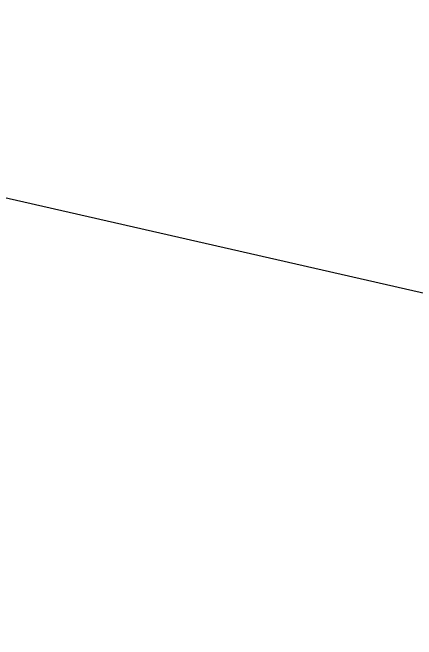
# Model space of a CAD drawing. Extents: x 1247970 to 1725648, y 860327 to 1277876.
# Drawn here: x 1322567 to 1322647.8, y 1199753.2 to 1199878.6 of the extents above; entities that cross this region are included whole.
import ezdxf

# ---------------------------------------------------------------- set-up
doc = ezdxf.new("R2010")
doc.units = 0
doc.header["$LTSCALE"] = 1000
doc.header["$MEASUREMENT"] = 0
doc.layers.add('PUB_DIM', color=254, linetype='Continuous')
doc.layers.add('TK', color=4, linetype='Continuous')
doc.styles.get("Standard").update_dxf_attribs({"font": 'gbenor.shx', "bigfont": 'gbcbig.shx'})
doc.dimstyles.get("Standard").update_dxf_attribs({"dimtxt": 0.18, "dimasz": 0.18, "dimexe": 0.18, "dimexo": 0.0625, "dimgap": 0.09, "dimtad": 0, "dimtih": 1, "dimtoh": 1, "dimdec": 4, "dimzin": 0, "dimdsep": 46, "dimtxsty": 'Standard', "dimcen": 0.09, "dimadec": 0, "dimazin": 0, "dimtfac": 1, "dimtdec": 4, "dimtofl": 0, "dimtmove": 0, "dimatfit": 3, "dimfxl": 0, "dimtolj": 1, "dimtzin": 0, "dimarcsym": 0})

# ---------------------------------------------------------------- blocks, each defined once
blk = doc.blocks.new('A$C7BF01818')
at = {"layer": 'PUB_DIM'}
blk.add_leader([(1311.04, 6487.22), (2288.5, 6263.73)], dimstyle='Standard', override={"dimgap": 20, "dimtad": 0}, dxfattribs=at)

msp = doc.modelspace()

# ---------------------------------------------------------------- block references
at = {"layer": 'TK'}
msp.add_blockref('A$C7BF01818', (1320663.7, 1193489.49), dxfattribs=at)

doc.saveas('drawing.dxf')
